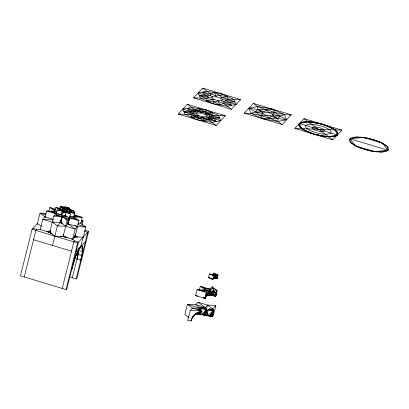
<?xml version="1.0" encoding="UTF-8"?>
<svg xmlns="http://www.w3.org/2000/svg" width="409" height="409" viewBox="0 0 409 409"><rect width="100%" height="100%" fill="white"/><g stroke="black" fill="none" stroke-linecap="round" stroke-linejoin="round"><path stroke-width="0.61" d="M212.905 278.565A2.94 0.864 14 0 1 213.728 278.519L214.439 277.266L216.141 276.55L217.435 276.637L217.179 278.647A2.94 0.864 14 0 0 213.728 278.519L212.706 278.621L213.871 277.593M65.358 214.388L65.215 215.901L67.194 220.267L63.15 236.479L54.811 236.172L49.724 232.43A10.041 2.95 14 0 1 46.902 231.422M199.996 311.704L199.914 314.214L204.97 315.324A10.041 2.95 14 0 1 212.358 316.638L213.309 315.63L215.86 305.39L207.527 305.083L198.033 302.215L195.732 304.644L187.399 304.337L184.842 314.582L188.917 317.573M200.032 310.446L200.073 309.189L199.26 310.073M213.365 274.879L213.82 273.048L218.094 274.986L217.179 278.647L215.701 278.319L215.748 276.847L213.994 278.36L214.439 277.266M214.03 277.297L213.728 278.519L214.398 277.803L215.701 278.319L217.465 276.924L215.022 276.837L214.434 278.273L215.016 278.258L215.246 277.593L215.359 278.289L215.4 277.317L214.725 278.268L215.129 277.926L215.359 278.289L215.748 276.847L214.725 278.268C214.909 276.136 219.357 276.407 215.707 276.576A2.94 2.771 43.4 0 1 217.189 276.627L215.707 276.576L217.465 276.924L216.438 278.452L217.332 277.962M68.38 222.271L68.288 223.856A5.44 1.6 14 0 0 68.707 223.917M83.145 237.179L80.818 246.489A20.082 3.134 -73.2 0 0 71.585 269.971C74.315 261.867 75.65 252.067 81.851 245.865L82.495 246.555L82.71 248.508L81.815 255.599L80.767 260.257L76.974 259.112L78.819 248.595M194.781 314.178A10.041 2.95 14 0 1 204.97 315.324L205.942 309.449L205.834 308.473L205.512 308.13L204.996 308.442A10.041 9.468 43.4 0 0 200.645 308.12M212.358 316.638A10.041 1.57 -73.2 0 0 212.383 309.756L212.614 308.826L207.527 305.083L205.231 307.512L204.996 308.442A10.041 1.57 -73.2 0 1 204.97 315.324L212.358 316.638L213.324 310.763L213.222 309.787L212.9 309.444L212.383 309.756A10.041 5.588 -87.9 0 0 204.97 315.324L200.226 313.892M208.559 294.475L208.498 295.063L209.505 294.996L209.996 292.466L209.004 295.027L209.163 293.345L208.498 295.063A5.44 1.6 14 0 1 215.471 296.3L215.819 295.768M52.526 245.446L57.367 225.926L60.614 222.491L63.012 212.864L64.637 211.146L64.78 209.94M187.399 104.315L225.379 115.773L216.197 125.491L178.217 114.034L187.399 104.315L195.292 110.118L195.108 111.872L189.664 111.243L182.808 109.172L185.124 114.285L197.21 119.76L211.98 122.388L220.788 120.629L218.472 115.517L206.392 110.041L191.617 107.414L182.808 109.172M202.706 88.119L240.686 99.576L231.504 109.295L193.523 97.838L202.706 88.119L210.594 93.922L210.41 95.675L204.965 95.046L198.114 92.976L200.43 98.094L212.511 103.564L227.286 106.192L236.095 104.433L233.779 99.321L221.693 93.845L206.923 91.222L198.114 92.976M216.197 125.491L208.309 119.689L208.493 117.935L213.938 118.564L220.788 120.629M231.504 109.295L223.611 103.492L223.795 101.739L229.244 102.368L236.095 104.433M60.322 236.197A10.041 2.95 14 0 0 63.15 236.479L72.644 239.342L74.939 236.913L75.149 235.032M206.182 294.715L208.324 295.094L209.526 292.834L210.466 292.098L215.466 292.691L213.089 291.975L211.008 291.898L215.686 293.028L213.544 295.641L212.711 292.568L210.114 295.032L210.466 292.098L212.706 291.663L213.437 291.729L212.128 291.678L214.929 292.179L211.55 291.699L215.241 292.353L215.921 293.974L215.712 296.407L212.593 294.996M67.26 211.586A1.59 0.47 14 0 1 66.8 211.53L66.468 211.555L66.769 210.712L66.749 211.53L66.13 212.24L63.012 212.864L62.194 211.054L59.412 210.216L60.087 209.505L60.547 207.506L64.535 207.884L64.412 208.386A1.59 0.332 -79.7 0 0 63.998 208.748M68.098 221.494L68.001 223.805L65.706 226.233L57.367 225.926L52.275 222.184L42.781 219.321L40.225 229.561L49.724 232.43A10.041 2.95 14 0 0 51.703 233.6M299.393 123.528L299.081 125.824L299.639 126.729A20.082 5.905 14 0 0 304.909 130.604L313.79 134.116L323.897 136.33A20.082 5.905 14 0 0 332.532 136.647L334.168 136.412L337.369 134.985L337.681 132.69C331.52 125.701 321.632 123.866 312.865 122.184A20.082 5.905 14 0 0 304.23 121.867L302.594 122.107L299.393 123.528L299.639 126.729L304.909 130.604L313.79 134.116L323.897 136.33L332.532 136.647L337.369 134.985L337.123 131.79A20.082 5.905 14 0 0 331.852 127.915C321.832 123.912 310.007 119.341 299.393 123.528L301.709 128.641L306.873 131.555A20.082 5.905 14 0 0 321.408 135.941L328.56 136.744L334.168 136.412A20.082 5.905 14 0 0 337.681 132.69L335.053 129.873L329.889 126.964A20.082 5.905 14 0 0 315.354 122.577L308.202 121.77L302.594 122.107A20.082 5.905 14 0 0 299.081 125.824L301.709 128.641L313.79 134.116L328.56 136.744L337.369 134.985L335.053 129.873L322.972 124.397L308.202 121.77L299.393 123.528L337.369 134.985M200.272 311.684L199.914 314.214L195.599 314.056L196.453 313.125L195.599 314.056L197.971 312.87L199.914 314.214L199.638 311.724M200.451 310.421L200.717 308.524L202.143 307.819L203.6 307.788L199.94 308.258M208.104 309.838L213.273 310.278L209.526 309.132L213.058 309.618L210.988 309.102L209.526 309.132L208.104 309.838L207.302 315.528L213.324 310.763L208.104 309.838L206.816 311.167L204.97 315.324L207.353 315.411M215.701 278.319L215.937 276.653L214.434 278.273M63.538 210.829A1.59 0.47 14 0 0 64.586 211.136L66.048 212.23L66.953 210.722L67.188 211.581L66.8 211.53A1.59 0.47 14 0 1 66.503 211.555M215.359 278.289L215.558 277.041L214.725 278.268M67.7 237.496L63.15 236.479L63.492 234.449M74.024 237.445L74.939 236.913L75.195 235.39M209.004 295.027L209.526 292.834M61.099 221.566L60.849 222.598A5.44 1.6 14 0 0 61.606 222.895M208.498 295.063L208.794 293.856M37.275 224.597L37.567 223.432L32.06 229.26L20.45 275.819L66.023 289.567L66.943 288.596L78.548 242.036L74.755 240.891L71.473 238.483M24.249 276.965L35.854 230.405L36.774 229.434L40.542 229.577M52.71 219.684L42.781 219.321L45.077 216.893L46.565 210.921L56.064 211.433M48.922 211.064L49.811 207.486L55.747 209.275M52.352 233.871L49.724 232.43L53.763 216.213L56.059 213.784L56.974 210.124L60.087 209.505L61.074 209.669M59.765 208.518L60.22 206.688L61.82 207.414M61.294 207.501L61.539 206.509L65.563 207.925L68.916 207.833L68.671 208.82M65.614 211.463A1.59 0.47 14 0 1 64.586 211.136L62.127 211.034L62.623 209.055L63.323 208.35L64.249 208.176L64.121 208.677A1.59 0.818 -65.4 0 0 63.83 208.794L64.121 208.677L63.87 208.774M64.065 208.35L64.985 206.647L66.713 208.273L71.028 209.382L70.532 211.361L74.806 213.299L73.891 216.954L74.709 218.764L69.489 217.833L67.194 220.267L62.102 216.519L61.284 214.715L62.194 211.054L65.731 211.484M63.073 209.342L63.323 208.35L62.081 207.782L63.006 207.608L64.249 208.176L60.547 207.506L64.852 208.631L66.544 210.252L65.215 215.901L62.102 216.519L53.763 216.213L61.284 214.715L61.754 215.001M59.463 222.251A5.44 1.6 14 0 0 60.322 222.44L61.81 216.468M62.342 216.627L60.849 222.598L61.682 222.91M64.74 207.634L64.985 206.647L65.44 208.426A1.59 0.343 -79.9 0 0 64.888 209.163M63.436 210.783L65.829 211.704L66.749 211.53L67.245 209.546L66.002 208.979L65.077 209.157L64.586 211.136L66.13 212.24L70.399 214.178L67.828 223.841L69.167 218.467M66.105 209.229L66.478 207.741L65.225 207.174L62.781 207.082L63.006 207.608L61.539 206.509L64.535 207.884L64.31 207.358M66.135 209.219A1.59 0.343 -79.9 0 1 66.59 208.774L66.713 208.273L68.916 207.833L68.247 208.544L67.332 208.728L67.209 209.229M61.544 214.889A2.94 0.864 14 0 1 61.284 214.715L56.059 213.784L51.79 211.852L54.903 211.228L55.813 207.567L62.868 210.344L56.974 210.124L62.194 211.054L63.686 212.153L66.13 212.24L68.911 213.079L69.581 212.368L70.077 210.39L67.332 208.728L71.028 209.382L67.056 209.019L66.928 209.526A1.59 0.343 -79.9 0 1 66.958 209.618M69.781 217.885L68.288 223.856L68.001 223.805A5.435 4.407 78.7 0 0 68.119 221.427M73.037 213.181L73.646 210.742L70.747 210.226M74.285 214.955L75.031 211.969L73.242 211.903M72.644 239.342L75.2 229.101L77.495 226.668L85.829 226.98L83.278 237.22L74.939 236.913A10.041 2.95 14 0 1 73.768 237.522M77.925 236.663L74.939 236.913L78.983 220.702L73.891 216.954L72.782 216.622M62.224 288.422L73.835 241.862L74.755 240.891M81.984 225.022L83.037 220.804L81.258 220.267M66.023 289.567L77.633 243.007L88.651 231.351L84.852 230.201M72.327 277.731L78.267 253.917M69.919 277.005L76.125 278.877L87.736 232.322L84.479 231.341M88.651 231.351L77.045 277.905L76.125 278.877M198.033 302.215L205.231 307.512L195.732 304.644L200.824 308.391L192.486 308.079L190.19 310.513L187.639 320.753L191.09 320.881A10.041 7.802 -53.7 0 1 201.749 311.878L201.985 310.947L192.486 308.079L187.399 304.337L200.824 308.391L200.594 309.322A10.041 7.802 -53.7 0 0 197.389 309.853M199.275 290.441L200.318 286.259L209.812 289.122L214.086 291.06L217.199 290.436L215.712 296.407A5.435 2.745 -65.6 0 0 213.851 291.99A5.435 1.176 -79.9 0 0 213.718 291.775M206.33 292.45L204.843 298.422A5.44 1.6 14 0 1 203.953 297.931M203.109 297.64L205.078 298.529L206.565 292.558L209.679 291.939L209.449 292.87A5.435 2.745 -65.6 0 0 205.078 298.529L195.584 295.666L197.072 289.695L205.41 290.001L210.63 290.932L210.4 291.862A5.435 5.056 -24.4 0 0 208.805 291.811M208.483 293.253L208.033 295.042A5.44 1.6 14 0 0 206.443 294.874M208.922 292.706L208.324 295.094L207.138 294.736M211.78 278.795L212.777 279.521L213.687 275.865L212.199 274.766L214.638 274.858L217.419 275.697L218.094 274.986L215.313 274.148L214.638 274.858L209.418 273.928L208.503 277.588L212.777 279.521A2.94 2.285 -53.7 0 1 215.896 276.888L216.131 275.957L214.638 274.858L213.82 273.048L217.419 275.697L217.189 276.627A2.94 0.46 -73.2 0 1 217.179 278.647L214.955 277.972M204.97 315.324L207.527 305.083M206.162 294.884L208.033 295.042L208.871 293.335L207.383 294.966L209.06 292.818L208.324 295.094A5.435 4.407 78.7 0 1 213.851 291.99L214.086 291.06L212.107 286.694L209.812 289.122L204.592 288.197L205.41 290.001L209.679 291.939L197.072 289.695L206.565 292.558L202.297 290.625L205.41 290.001L200.318 286.259L210.63 290.932L209.812 289.122L212.925 288.503L217.199 290.436L212.107 286.694M215.921 294.511L215.471 296.3L212.864 295.446L209.505 294.996L210.466 292.098M216.218 293.314L216.811 290.927M68.18 222.435L67.828 223.841L68.088 223.12M47.342 231.601L49.724 232.43L50.266 230.431M59.617 214.209L61.284 214.715L61.483 213.984M65.644 214.439L65.215 215.901L63.385 215.834M60.818 236.269L63.15 236.479L63.692 234.485M213.273 291.76A5.435 1.176 -79.9 0 0 211.78 295.221L211.954 294.603L212.864 295.446L212.711 292.568L210.722 295.068L212.864 295.446L212.516 292.946L213.273 291.76L215.241 292.353L212.706 291.663M64.832 209.372L65.44 208.426A1.59 0.803 -65.6 0 1 66.053 209.193M211.78 295.221L212.516 292.946L210.722 295.068L211.954 294.603M205.078 298.529L206.877 294.787L209.449 292.87A5.435 4.407 78.7 0 0 208.8 292.639M65.118 210.042L64.586 211.136L62.127 211.034M198.166 312.297L197.583 314.01A10.041 5.588 -87.9 0 1 197.987 312.665M212.762 278.647L214.587 277.205L215.896 276.888L214.643 276.908L213.728 278.519A2.94 2.771 43.4 0 1 215.308 276.699M59.632 222.276L60.322 222.44L61.023 220.431M50.297 230.293A10.041 1.57 -73.2 0 0 49.724 232.43L50.43 230.507M60.655 214.5A2.94 0.864 14 0 0 61.284 214.715L61.544 214.009M212.476 279.245L212.777 279.521L213.973 277.619M215.932 295.124L215.471 296.3L215.926 294.546L214.848 296.065L215.804 293.498L214.224 295.835L215.686 293.028M213.999 277.839L213.728 278.519A2.94 1.636 -87.9 0 1 215.185 276.678M62.582 223.38L60.322 222.44L60.91 221.126L60.614 222.491L65.706 226.233L75.2 229.101L68.001 223.805A5.435 1.176 -79.9 0 0 68.334 222.24M214.587 277.205L215.062 276.704L214.418 276.832A2.94 2.771 43.4 0 1 215.896 276.888A2.94 1.636 -87.9 0 0 215.431 276.683M64.034 208.672L64.412 208.386A1.59 1.483 -23.1 0 0 63.824 208.391M214.848 296.065L215.921 293.974M66.197 209.055L66.422 208.708L66.907 208.83L67.306 209.111L66.422 208.708L67.127 209.081L67.199 209.694M207.383 294.966L209.822 291.632M208.677 293.851L208.033 295.042L208.503 294.475M205.507 297.205L204.843 298.422L203.892 297.895M201.749 311.878C196.632 311.903 192.368 316.116 191.09 320.881A10.041 2.95 14 0 1 190.717 320.59M213.994 278.36L215.022 276.837M205.942 309.449L202.435 314.664L200.717 308.524L205.942 309.449L201.427 308.171L200.436 308.228M213.324 310.763L209.822 315.978L212.619 315.472M60.322 222.44L60.762 221.811M205.436 296.76L206.499 295.354M64.74 210.328L64.182 211.044L64.673 210.737M213.268 311.535L209.822 315.978L212.879 314.311M66.468 211.555L66.805 211.126M205.42 296.822L206.126 295.927M205.292 297.87L204.843 298.422L205.814 296.566L204.367 298.161M212.798 278.887L213.442 278.171M192.542 317.179L193.37 316.264M213.892 277.711L213.145 278.529L213.953 277.849M194.27 315.329L192.588 317.164L195.175 314.388L193.8 315.554M197.44 312.502L195.599 314.056L196.412 313.171M212.849 278.836L214.643 276.908M216.438 278.452L217.43 277.374M199.014 310.365L200.292 308.984L199.428 309.853A10.041 5.588 -87.9 0 1 200.144 309.02M205.824 310.993L202.435 314.664L205.492 312.997M213.212 312.307L209.822 315.978L213.043 313.309M60.961 214.065L61.713 213.253M70.532 211.361L71.207 210.65L73.646 210.742L70.532 211.361L72.025 212.46L69.581 212.368L66.8 211.53A1.59 1.283 79.2 0 0 66.79 210.829M73.881 213.186L75.031 211.969L73.16 212.343M183.968 111.729L196.427 113.947L197.404 112.91L200.957 113.042L205.001 114.264L207.174 115.859L219.633 118.073L213.938 118.564L208.309 119.689L204.592 121.074L191.141 114.51L183.968 111.729L189.664 111.243L195.292 110.118L199.004 108.728L212.455 115.297L219.633 118.073M193.523 97.838L206.448 98.313L208.922 97.25L204.965 95.046L199.27 95.532L211.729 97.751L212.711 96.713L216.264 96.846L220.308 98.068L222.476 99.663L234.935 101.877L229.244 102.368L225.287 100.159L227.762 99.101L240.686 99.576M197.21 119.76L198.866 118.007L203.079 117.736L208.309 119.689L216.387 121.509L213.938 118.564L212.455 115.297L212.429 112.782L195.292 110.118L187.215 108.293L189.664 111.243L191.141 114.51L191.167 117.025L208.309 119.689M195.292 110.118L200.517 112.071L204.735 111.795L206.392 110.041M212.511 103.564L214.168 101.81L218.386 101.539L223.611 103.492L231.688 105.312L229.244 102.368M204.965 95.046L202.521 92.097L210.594 93.922L215.824 95.875L220.037 95.599L221.693 93.845M76.227 251.351L85.415 241.632M196.427 113.947L198.595 115.542L202.639 116.764L206.192 116.892L207.174 115.859M211.729 97.751L213.902 99.346L217.946 100.568L221.499 100.696L222.476 99.663M244.163 113.114L253.345 103.395L291.326 114.852L282.138 124.571L244.163 113.114L251.07 113.37L260.385 115.45L269.674 118.252L277.926 121.468L282.138 124.571M294.802 128.39L303.984 118.671L341.96 130.128L332.778 139.847L294.802 128.39L341.96 130.128M208.754 292.834L209.449 292.87L208.754 292.834L209.025 293.038M212.614 308.826L215.86 305.39M210.114 295.032L212.905 292.19L213.544 295.641M64.075 208.293L64.412 208.386L63.594 208.447M195.599 314.056L196.422 313.243M191.801 318.222L192.675 317.374M209.26 292.44L206.734 294.894L209.454 292.062L206.632 294.48M198.825 310.191L200.246 308.938M64.172 208.677L65.363 208.339M62.955 209.945L62.536 210.18L62.828 210.333L60.057 209.485L58.594 208.406L61.038 208.498M215.707 276.576L217.435 276.637M204.612 308.187A10.041 5.588 -87.9 0 1 204.996 308.442L202.46 308.018L202.869 307.803L200.528 308.166M215.241 276.954L215.487 276.694L214.418 276.832M178.217 114.034L191.141 114.51L193.615 113.446L189.664 111.243M225.379 115.773L212.455 115.297L209.981 116.355L213.938 118.564M210.594 93.922L214.311 92.531L220.037 95.599L221.985 97.731L227.762 99.101L234.935 101.877M199.27 95.532L206.448 98.313L212.225 99.678L214.168 101.81L219.899 104.878L223.611 103.492M251.07 113.37L263.151 118.84L277.926 121.468L286.729 119.709L284.419 114.597L272.333 109.121L257.563 106.493L248.754 108.252L251.07 113.37C256.699 110.808 263.105 112.214 269.02 112.628C276.632 111.545 283.698 115.578 291.326 114.852M284.419 114.597C276.832 117.843 268.381 114.612 260.385 115.45L255.405 111.79L248.754 108.252L257.65 109.413L265.809 109.709L272.333 109.121L275.099 112.516L280.078 116.176L286.729 119.709L277.834 118.554L269.674 118.252L263.151 118.84L260.385 115.45L263.099 113.809L266.464 115.333L269.674 118.252L270.579 116.064L277.834 118.554L280.078 116.176L272.384 114.152L269.02 112.628L265.809 109.709L257.563 106.493L253.345 103.395M350.032 138.804L356.357 137.046L367.517 138.145L379.255 141.683L387.083 146.315L388.008 150.261L381.684 152.025L370.518 150.926L358.785 147.383L350.958 142.756L350.032 138.804L363.499 137.46L382.492 143.191L388.008 150.261L374.537 151.606L355.549 145.88L350.032 138.804L388.008 150.261M209.986 291.602L210.4 291.862L209.004 291.796M206.448 98.313L206.473 100.829L213.902 99.346M220.308 98.068L227.736 96.585L227.762 99.101M191.167 117.025L198.595 115.542M205.001 114.264L212.429 112.782M69.77 216.525L78.983 220.702L69.489 217.833L66.376 218.457L62.102 216.519L56.877 215.594L56.059 213.784L46.565 210.921L56.713 212.726M69.832 216.233L73.891 216.954L77.004 216.335L74.126 215.032M53.523 221.934L52.275 222.184L60.614 222.491A5.435 2.745 -65.6 0 1 61.12 220.978M74.06 237.087L76.406 236.622M215.487 276.694L215.154 276.76L215.896 276.888M217.189 276.627L216.443 276.504L217.189 276.627A2.94 1.636 -87.9 0 0 215.016 278.258M210.262 294.71L208.324 295.094A5.435 1.176 -79.9 0 1 209.618 291.837M200.487 308.146L202.143 307.819L205.834 308.473L201.427 308.171M199.474 309.439L199.326 309.107L199.894 308.994L200.594 309.322L198.355 309.557M64.852 208.631L62.623 209.055L65.077 209.157L66.319 209.725L67.245 209.546L66.544 210.252L66.002 208.979M65.399 208.386L65.66 208.432L65.103 208.329L65.977 208.733L64.443 208.457L65.977 208.733L66.048 209.347M217.337 276.535L216.443 276.504M64.341 208.304L63.911 208.299L64.249 208.324M67.311 209.643L66.928 209.526A1.59 1.293 78.7 0 1 67.112 209.628L66.928 209.526A1.59 1.483 -24.4 0 1 67.26 209.623A1.59 0.803 -65.6 0 0 66.59 208.774L67.306 209.111L66.815 208.779M65.215 208.421L64.765 208.345L65.844 208.534L65.103 208.329M64.765 208.345L65.844 208.534M45.941 213.365L39.985 213.145L37.434 223.391L41.503 226.387M56.059 213.784L58.502 213.876M73.891 216.954L82.229 217.266L80.742 223.232L85.829 226.98L77.899 224.582M81.176 220.737L83.037 220.804L80.742 223.232L77.761 223.125M210.272 291.714L209.827 291.699L210.4 291.862A5.435 1.176 -79.9 0 0 210.011 291.551M196.775 295.712L195.584 295.666L197.905 296.08M190.19 310.513L201.985 310.947M202.46 308.018L203.687 308.084M64.535 215.84L65.215 215.901A2.94 0.864 14 0 0 66.11 216.126M66.698 216.223L67.04 216.254M220.037 95.599L227.736 96.585M206.473 100.829L214.168 101.81M199.326 309.107L200.594 309.322A10.041 5.588 -87.9 0 0 200.206 309.066M66.478 207.741L68.006 208.012L68.247 208.544L69.494 209.111L68.584 209.29L68.824 209.822L67.296 209.551L67.056 209.019L70.077 210.39L67.296 209.551L66.8 211.53L70.399 214.178L69.581 212.368L68.329 211.801M60.455 208.396L55.813 207.567L60.281 208.917M67.822 211.714L66.8 211.53A1.59 0.343 -79.9 0 0 66.969 210.604M55.317 209.638L54.085 209.418L54.903 211.228L56.503 211.954M69.581 212.368L74.806 213.299L69.213 211.611M73.927 215.788L82.229 217.266L74.515 214.935M46.089 214.991L39.985 213.145L45.077 216.893L46.237 217.097M61.304 236.151L64.995 236.806M209.664 277.793L208.503 277.588L211.284 278.427M211.683 309.429L212.639 309.598L210.988 309.102L212.383 309.756M209.526 309.132L213.222 309.787M65.077 209.157L63.548 208.876L63.323 208.35M67.061 208.979L66.314 208.835L67.127 209.081M204.648 308.207L205.834 308.473M212.455 115.297L206.678 113.927L204.735 111.795M191.141 114.51L196.918 115.875L198.866 118.007M66.422 208.708L66.994 208.881M56.018 211.565L54.903 211.228L49.811 207.486L55.184 209.919M66.887 216.402L65.215 215.901A2.94 0.864 14 0 1 63.947 215.737M45.077 216.893L53.385 219.398M32.976 228.288L36.774 229.434M32.06 229.26L77.633 243.007M80.864 246.065L82.495 246.555M79.995 247.69L82.71 248.508M78.676 250.451L82.475 251.596M33.533 239.72L71.514 251.177M78.017 254.454L81.815 255.599M60.588 214.474L61.284 214.715A2.94 2.285 -53.7 0 1 61.59 213.912M202.521 92.097L212.711 96.713M221.499 100.696L231.688 105.312M187.215 108.293L197.404 112.91M206.192 116.892L216.387 121.509M69.489 217.833L65.215 215.901A2.94 1.636 -87.9 0 0 65.338 214.173M74.827 225.461L77.495 226.668L68.001 223.805L68.298 222.44L68.288 223.856L68.15 223.125M47.132 231.254L51.161 233.079M61.585 209.761L62.828 210.333A1.59 0.47 14 0 1 62.49 210.149M204.301 308.115L204.996 308.442M303.984 118.671L332.778 139.847M61.212 207.419L60.22 206.688L60.834 208.048M213.6 291.694L213.851 291.99M66.887 211.131L67.188 211.581L66.989 210.333L67.352 211.172M205.747 313.043L207.302 315.528L206.816 311.167M198.672 312.225L199.914 314.214L199.234 311.934M65.414 215.17L65.956 216.095L65.215 215.901A2.94 0.46 -73.2 0 1 65.578 214.648M214.311 92.531L216.264 96.846M217.946 100.568L219.899 104.878M199.004 108.728L200.957 113.042M202.639 116.764L204.592 121.074M64.709 210.747L64.939 211.279M65.829 211.704L66.048 212.23M64.99 208.861L65.031 209.418M277.926 121.468L277.834 118.554L273.028 115.578L272.384 114.152L275.099 112.516L265.809 109.709L264.909 111.897L257.65 109.413L255.405 111.79L263.099 113.809L262.455 112.388L257.65 109.413L257.563 106.493M60.829 221.831L60.849 222.598L61.043 221.167L60.614 222.491A5.435 1.176 -79.9 0 0 61.018 220.528M80.818 246.489A20.082 3.134 -73.2 0 1 80.767 260.257M78.789 249.464A20.082 3.134 -73.2 0 1 76.974 259.112M66.769 216.233A2.94 0.864 14 0 1 66.33 216.167M62.04 215.139A2.94 0.864 14 0 1 61.698 214.97M61.284 214.715A2.94 0.46 -73.2 0 1 61.647 213.462M61.703 213.723A2.94 2.285 -53.7 0 1 61.948 213.36M61.289 220.609A5.435 2.745 -65.6 0 1 61.468 220.241M77.746 236.745A10.041 2.95 14 0 1 74.939 236.913A10.041 9.468 43.4 0 0 75.22 234.771M75.23 235.482A10.041 5.588 -87.9 0 1 74.939 236.913M66.197 237.246A10.041 2.95 14 0 1 63.15 236.479A10.041 5.588 -87.9 0 0 63.441 235.047M63.15 236.479A10.041 1.57 -73.2 0 1 63.722 234.347M49.724 232.43A10.041 7.802 -53.7 0 1 50.45 230.364M64.101 208.754A1.59 1.293 78.7 0 1 65.44 208.426M66.59 208.774A1.59 1.483 -24.4 0 1 67.388 209.183M64.029 208.288A1.59 1.283 79.2 0 1 64.412 208.386M65.149 209.996A1.59 0.818 -65.4 0 0 64.586 211.136A1.59 0.332 -79.7 0 0 64.765 210.098M63.891 208.656A1.59 1.483 -23.1 0 1 64.121 208.677M212.777 279.521A2.94 0.864 14 0 1 212.394 279.112M210.078 291.735A5.435 4.407 78.7 0 1 210.4 291.862M208.656 292.788A5.435 5.056 -24.4 0 1 209.449 292.87M200.522 308.677A10.041 5.588 -87.9 0 1 202.557 307.742M199.878 309.132A10.041 9.468 43.4 0 1 200.594 309.322M188.769 317.185A10.041 2.95 14 0 1 188.534 316.658M212.322 293.463L210.722 295.068L212.133 293.979L212.864 295.446L212.322 293.463M197.128 111.468L193.089 112.276L194.147 114.622L199.694 117.132L206.468 118.339L210.512 117.531L209.449 115.185L203.907 112.674L197.128 111.468M216.131 275.957L213.687 275.865L209.418 273.928L216.131 275.957M314.209 129.673A6.222 1.83 14 0 0 324.265 131.033A6.222 1.83 14 0 0 316.673 127.066A6.222 1.83 14 0 0 314.209 129.673M309.557 130.139A13.149 3.865 14 0 0 330.82 133.012A13.149 3.865 14 0 0 314.766 124.627A13.149 3.865 14 0 0 309.557 130.139M357.512 146.831A20.082 5.905 14 0 0 388.448 149.582A20.082 5.905 14 0 0 361.101 137.194A20.082 5.905 14 0 0 357.512 146.831"/></g></svg>
